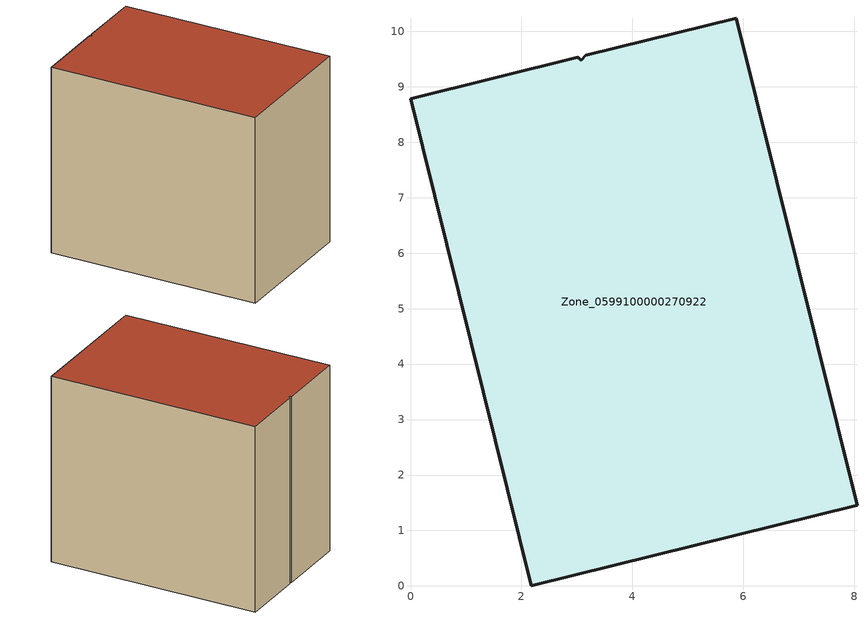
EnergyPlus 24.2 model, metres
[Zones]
Zone_0599100000270922
 floor ground (C_G): 3.16,9.57 5.87,10.24 8.05,1.46 2.18,0 0,8.78 3.01,9.53 3.08,9.48 z0
 wall outside (C_F): 2.18,0 8.05,1.46 5.87,10.24 3.16,9.57 3.08,9.48 3.01,9.53 0,8.78 2.18,0 z0:8.08
 roof outside (C_R): 5.87,10.24 3.16,9.57 3.08,9.48 3.01,9.53 0,8.78 2.18,0 8.05,1.46 z8.08
[BUILDING]
Pand.0599100000270922: North Axis=0; Terrain=City; Loads Convergence Tolerance Value=0.04; Temperature Convergence Tolerance Value=0.4; Solar Distribution=FullExterior; Maximum Number of Warmup Days=25; Minimum Number of Warmup Days=1
[Site:Location]
Rotterdam.The.Hague.AP_ZH_NLD Design_Conditions: Latitude=51.96; Longitude=4.45; Time Zone=1; Elevation=-4.5
[SITE:GROUNDTEMPERATURE:BUILDINGSURFACE]
18, 18, 18, 18, 18, 18, 18, 18, 18, 18, 18, 18
[MATERIAL] Thermal Absorptance=0.9; Solar Absorptance=0.7; Visible Absorptance=0.7
Name | Roughness | Thickness | Conductivity | Density | Specific Heat
G.TI.1965-1974 | MediumSmooth | 0.15 | 0.882353 | 540 | 1210
F.TI.1965-1974 | Rough | 0.3 | 0.697674 | 1920 | 840
R.TI.1965-1974 | MediumRough | 0.2 | 0.232558 | 1500 | 1000
[CONSTRUCTION]
C_G: G.TI.1965-1974
C_F: F.TI.1965-1974
C_R: R.TI.1965-1974
[ZONE]
Zone_0599100000270922: Type=1; Multiplier=1; Ceiling Height=Autocalculate; Volume=Autocalculate; Floor Area=autocalculate; Part of Total Floor Area=Yes
[ZONEINFILTRATION:DESIGNFLOWRATE]
Infil_Zone_0599100000270922: Zone or ZoneList or Space or SpaceList=Zone_0599100000270922; Schedule=AlwaysOn; Design Flow Rate Calculation Method=Flow/Area; Flow Rate per Floor Area=0.003; Constant Term Coefficient=1; Temperature Term Coefficient=0; Velocity Term Coefficient=0; Velocity Squared Term Coefficient=0
[HVACTEMPLATE:ZONE:IDEALLOADSAIRSYSTEM]
Zone_0599100000270922: Maximum Heating Supply Air Temperature=50; Minimum Cooling Supply Air Temperature=13; Maximum Heating Supply Air Humidity Ratio=0.0156; Minimum Cooling Supply Air Humidity Ratio=0.0077; Heating Limit=NoLimit; Cooling Limit=NoLimit; Dehumidification Control Type=ConstantSensibleHeatRatio; Cooling Sensible Heat Ratio=0.7; Dehumidification Setpoint=60; Humidification Control Type=None; Humidification Setpoint=30; Outdoor Air Method=None; Outdoor Air Flow Rate per Person=0.00944; Outdoor Air Flow Rate per Zone Floor Area=0; Outdoor Air Flow Rate per Zone=0; Demand Controlled Ventilation Type=None; Outdoor Air Economizer Type=NoEconomizer; Heat Recovery Type=None; Sensible Heat Recovery Effectiveness=0.7; Latent Heat Recovery Effectiveness=0.65
[ZONECONTROL:THERMOSTAT]
ThermostatControl_Zone_0599100000270922: Zone or ZoneList=Zone_0599100000270922; Control Type Schedule=DualSetpointControlType; Control 1=Thermostat_Zone_0599100000270922; Temperature Difference Between Cutout And Setpoint=0
[THERMOSTATSETPOINT:DUALSETPOINT]
Thermostat_Zone_0599100000270922: Heating Setpoint Temperature Schedule=HeatingSetpoint_Zone_0599100000270922; Cooling Setpoint Temperature Schedule=CoolingSetpoint_Zone_0599100000270922
[SCHEDULE:COMPACT]
HeatingSetpoint_Zone_0599100000270922: Through: 12/31, For: AllDays, Until: 24:00, 21
CoolingSetpoint_Zone_0599100000270922: Through: 12/31, For: AllDays, Until: 24:00, 24
DualSetpointControlType: Through: 12/31, For: AllDays, Until: 24:00, 4
AlwaysOn: Through: 12/31, For: AllDays, Until: 24:00, 1
